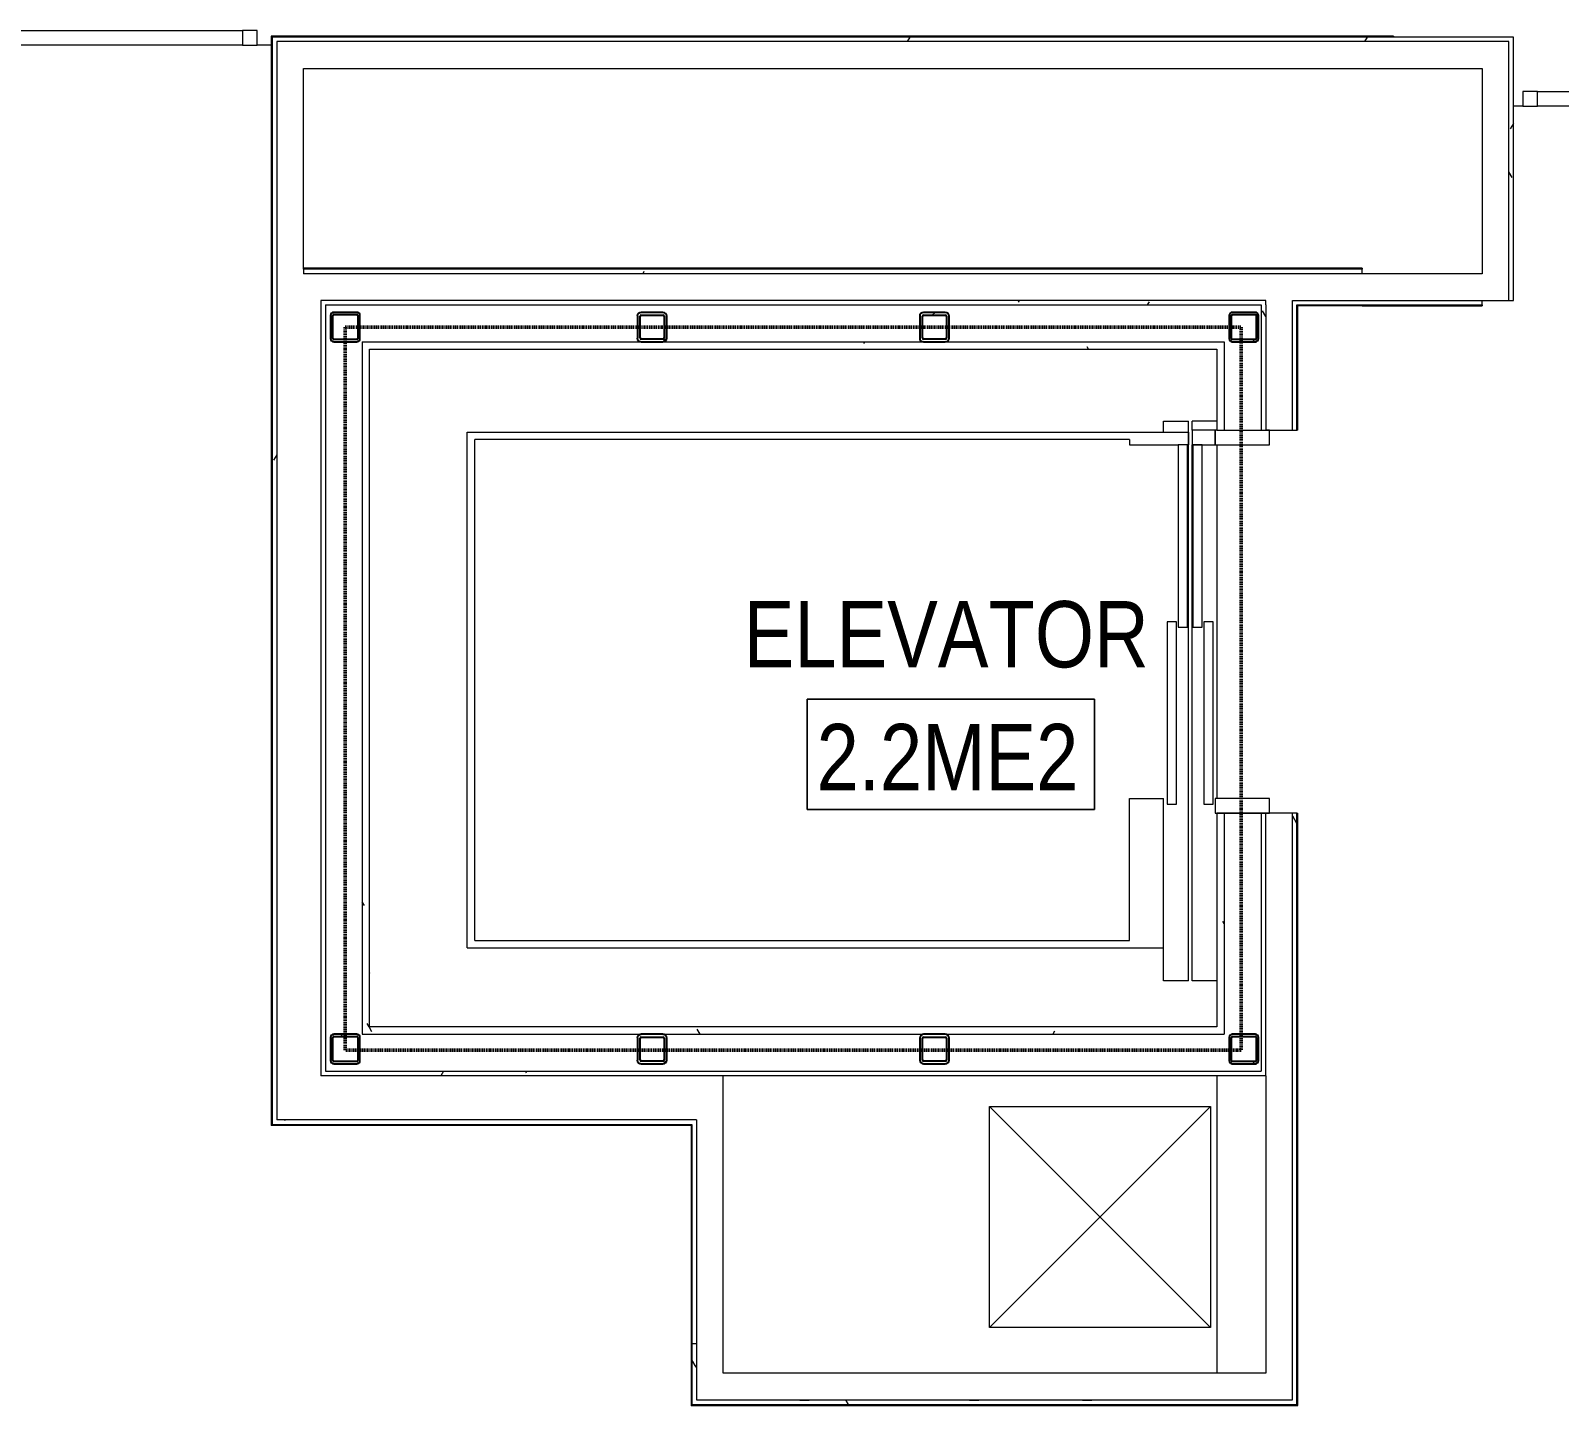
# Model space of a CAD drawing. Header units: inches. Extents: x -3598 to -1628, y -3458 to -206.
# Drawn here: x -3391.4 to -3183.9, y -761 to -574.4 of the extents above; entities that cross this region are included whole.
import ezdxf

# ---------------------------------------------------------------- set-up
doc = ezdxf.new("R2010")
doc.units = ezdxf.units.IN
doc.header["$MEASUREMENT"] = 0
doc.linetypes.add('1 HOUR', pattern=[0.3125, 0.1875, -0.0625, 0, -0.0625])
for name, color, linetype, lineweight in [('A-AREA-IDEN', 2, 'Continuous', 9), ('A-FLOR', 192, 'Continuous', 13), ('A-GENM', 13, 'Continuous', 9), ('A-GLAZ-CWMG', 51, 'Continuous', 13), ('A-WALL', 113, 'Continuous', 13), ('A-WALL-PATT', 111, 'Continuous', 13), ('I-WALL', 2, 'Continuous', 13), ('M-HVAC-DUCT-ANNO', 70, 'Continuous', 13), ('S-COLS', 52, 'Continuous', 13)]:
    doc.layers.add(name, color=color, linetype=linetype, lineweight=lineweight)
doc.styles.add('Arial Narrow', font='ARIALN.TTF', dxfattribs={"height": 9})
pattern_1 = [(0, (0, 0), (30.72, 7.68), [1.267, -21.773, 1.267, -21.773, -122.88]), (0, (0, 0), (30.72, 7.68), [-46.08, 1.267, -44.813, 1.267, -21.773, -53.76]), (0, (0, 0), (30.72, 7.68), [-115.2, 1.267, -14.093, 1.267, -37.133]), (120, (11.52, 3.84), (-22.011075, 22.7643), [1.267, -21.773, 1.267, -21.773, -122.88]), (120, (11.52, 3.84), (-22.011075, 22.7643), [-46.08, 1.267, -44.813, 1.267, -21.773, -53.76]), (120, (11.52, 3.84), (-22.011075, 22.7643), [-115.2, 1.267, -14.093, 1.267, -37.133]), (240, (15.36, 19.2), (-8.708925, -30.4443), [1.267, -21.773, 1.267, -21.773, -122.88]), (240, (15.36, 19.2), (-8.708925, -30.4443), [-46.08, 1.267, -44.813, 1.267, -21.773, -53.76]), (240, (15.36, 19.2), (-8.708925, -30.4443), [-115.2, 1.267, -14.093, 1.267, -37.133])]

# ---------------------------------------------------------------- blocks, each defined once
blk = doc.blocks.new('_STL - Column - HSS Rectangular - 2017v1 - HSS4x4x3_8-1971084-MEZZANINE - CAD')
at = {"layer": 'S-COLS'}
h = blk.add_hatch(dxfattribs=at)
h.set_pattern_fill('FP_5', color=256, style=0, pattern_type=2)
h.set_pattern_definition([(45, (3307.062, 614.641), (-8.909545, 8.909545), []), (45, (3313.002, 614.641), (-8.909545, 8.909545), [])])
h.paths.add_polyline_path([(-1.48, -2), (1.47, -2), (1.85, -1.85), (2, -1.48), (2, 1.47), (1.85, 1.85), (1.47, 2), (-1.48, 2), (-1.85, 1.85), (-2, 1.47), (-2, -1.48), (-1.85, -1.85)], flags=0)
h.paths.add_polyline_path([(-1.48, -1.63), (-1.58, -1.58), (-1.63, -1.48), (-1.58, 1.58), (-1.48, 1.62), (1.58, 1.58), (1.62, 1.47), (1.58, -1.58), (1.47, -1.63)], flags=0)
at = {"layer": 'S-COLS', "color": 7, "lineweight": 25}
for p, q in [((-2, 1.47), (-2, -1.48)), ((-1.63, -1.48), (-1.63, 1.47)), ((1.47, 2), (-1.48, 2)), ((-1.48, 1.62), (1.47, 1.62)), ((1.62, 1.47), (1.62, -1.48)), ((2, -1.48), (2, 1.47)), ((1.47, -1.63), (-1.48, -1.63)), ((-1.48, -2), (1.47, -2))]:
    blk.add_line(p, q, dxfattribs=at)
for centre, radius, start, end in [((-1.48, 1.47), 0.525, 90, 180), ((-1.48, 1.47), 0.15, 90, 180), ((1.47, 1.47), 0.525, 360, 90), ((1.47, 1.47), 0.15, 0, 90), ((-1.48, -1.48), 0.525, 180, 270), ((-1.48, -1.48), 0.15, 180, 270), ((1.47, -1.48), 0.525, 270, 360), ((1.47, -1.48), 0.15, 270, 0)]:
    blk.add_arc(centre, radius, start, end, dxfattribs=at)
blk = doc.blocks.new('_STL - Column - HSS Rectangular - 2017v1 - HSS4x4x3_8-V143-MEZZANINE - CAD')
at = {"layer": 'S-COLS'}
h = blk.add_hatch(dxfattribs=at)
h.set_pattern_fill('FP_6', color=256, style=0, pattern_type=2)
h.set_pattern_definition([(45, (3268.729, 614.641), (-8.909545, 8.909545), []), (45, (3274.668, 614.641), (-8.909545, 8.909545), [])])
h.paths.add_polyline_path([(-1.48, -2), (1.47, -2), (1.85, -1.85), (2, -1.48), (2, 1.47), (1.85, 1.85), (1.47, 2), (-1.48, 2), (-1.85, 1.85), (-2, 1.47), (-2, -1.48), (-1.85, -1.85)], flags=0)
h.paths.add_polyline_path([(-1.48, -1.63), (-1.58, -1.58), (-1.63, -1.48), (-1.58, 1.58), (-1.48, 1.62), (1.58, 1.58), (1.62, 1.47), (1.58, -1.58), (1.47, -1.63)], flags=0)
at = {"layer": 'S-COLS', "color": 7, "lineweight": 25}
for p, q in [((-2, 1.47), (-2, -1.48)), ((-1.63, -1.48), (-1.63, 1.47)), ((1.47, 2), (-1.48, 2)), ((-1.48, 1.62), (1.47, 1.62)), ((1.62, 1.47), (1.62, -1.48)), ((2, -1.48), (2, 1.47)), ((1.47, -1.63), (-1.48, -1.63)), ((-1.48, -2), (1.47, -2))]:
    blk.add_line(p, q, dxfattribs=at)
for centre, radius, start, end in [((-1.48, 1.47), 0.525, 90, 180), ((-1.48, 1.47), 0.15, 90, 180), ((1.47, 1.47), 0.525, 360, 90), ((1.47, 1.47), 0.15, 0, 90), ((-1.48, -1.48), 0.525, 180, 270), ((-1.48, -1.48), 0.15, 180, 270), ((1.47, -1.48), 0.525, 270, 360), ((1.47, -1.48), 0.15, 270, 0)]:
    blk.add_arc(centre, radius, start, end, dxfattribs=at)
blk = doc.blocks.new('_STL - Column - HSS Rectangular - 2017v1 - HSS4x4x3_8-V144-MEZZANINE - CAD')
at = {"layer": 'S-COLS'}
h = blk.add_hatch(dxfattribs=at)
h.set_pattern_fill('FP_7', color=256, style=0, pattern_type=2)
h.set_pattern_definition([(45, (3307.062, 712.641), (-8.909545, 8.909545), []), (45, (3313.002, 712.641), (-8.909545, 8.909545), [])])
h.paths.add_polyline_path([(1.47, -2), (1.85, -1.85), (2, -1.48), (2, 1.47), (1.85, 1.85), (1.47, 2), (-1.48, 2), (-1.85, 1.85), (-2, 1.47), (-2, -1.48), (-1.85, -1.85), (-1.48, -2)], flags=0)
h.paths.add_polyline_path([(1.47, -1.63), (-1.58, -1.58), (-1.63, -1.48), (-1.58, 1.58), (-1.48, 1.62), (1.58, 1.58), (1.62, 1.47), (1.58, -1.58)], flags=0)
at = {"layer": 'S-COLS', "color": 7, "lineweight": 25}
for p, q in [((-2, 1.47), (-2, -1.48)), ((-1.63, -1.48), (-1.63, 1.47)), ((1.47, 2), (-1.48, 2)), ((-1.48, 1.62), (1.47, 1.62)), ((1.62, 1.47), (1.62, -1.48)), ((2, -1.48), (2, 1.47)), ((1.47, -1.63), (-1.48, -1.63)), ((-1.48, -2), (1.47, -2))]:
    blk.add_line(p, q, dxfattribs=at)
for centre, radius, start, end in [((-1.48, 1.47), 0.525, 90, 180), ((-1.48, 1.47), 0.15, 90, 180), ((1.47, 1.47), 0.525, 360, 90), ((1.47, 1.47), 0.15, 0, 90), ((-1.48, -1.48), 0.525, 180, 270), ((-1.48, -1.48), 0.15, 180, 270), ((1.47, -1.48), 0.525, 270, 360), ((1.47, -1.48), 0.15, 270, 0)]:
    blk.add_arc(centre, radius, start, end, dxfattribs=at)
blk = doc.blocks.new('_STL - Column - HSS Rectangular - 2017v1 - HSS4x4x3_8-V145-MEZZANINE - CAD')
at = {"layer": 'S-COLS', "color": 7, "lineweight": 25}
for p, q in [((-2, 1.475), (-2, -1.475)), ((-1.625, -1.475), (-1.625, 1.475)), ((1.475, 2), (-1.475, 2)), ((-1.475, 1.625), (1.475, 1.625)), ((1.625, 1.475), (1.625, -1.475)), ((2, -1.475), (2, 1.475)), ((1.475, -1.625), (-1.475, -1.625)), ((-1.475, -2), (1.475, -2))]:
    blk.add_line(p, q, dxfattribs=at)
for centre, radius, start, end in [((-1.475, 1.475), 0.525, 90, 180), ((-1.475, 1.475), 0.15, 90, 180), ((1.475, 1.475), 0.525, 360, 90), ((1.475, 1.475), 0.15, 0, 90), ((-1.475, -1.475), 0.525, 180, 270), ((-1.475, -1.475), 0.15, 180, 270), ((1.475, -1.475), 0.525, 270, 360), ((1.475, -1.475), 0.15, 270, 0)]:
    blk.add_arc(centre, radius, start, end, dxfattribs=at)
blk = doc.blocks.new('_STL - Column - HSS Rectangular - 2017v1 - HSS4x4x5_16-2181132-MEZZANINE - CAD')
at = {"layer": 'S-COLS'}
h = blk.add_hatch(dxfattribs=at)
h.set_pattern_fill('FP_8', color=256, style=0, pattern_type=2)
h.set_pattern_definition([(45, (3226.729, 614.641), (-8.909545, 8.909545), []), (45, (3232.668, 614.641), (-8.909545, 8.909545), [])])
h.paths.add_polyline_path([(-0.38, -2), (1.56, -2), (1.87, -1.87), (2, -1.57), (2, 1.56), (1.87, 1.87), (1.56, 2), (-1.57, 2), (-1.87, 1.87), (-2, 1.56), (-2, -1.57), (-1.87, -1.87), (-1.57, -2)], flags=0)
h.paths.add_polyline_path([(-0.38, -1.69), (-1.65, -1.65), (-1.69, -1.57), (-1.65, 1.65), (-1.57, 1.69), (1.65, 1.65), (1.69, 1.56), (1.65, -1.65), (1.56, -1.69)], flags=0)
at = {"layer": 'S-COLS', "color": 7, "lineweight": 25}
for p, q in [((-2, 1.56), (-2, -1.57)), ((-1.69, -1.57), (-1.69, 1.56)), ((1.56, 2), (-1.57, 2)), ((-1.57, 1.69), (1.56, 1.69)), ((1.69, 1.56), (1.69, -1.57)), ((2, -1.57), (2, 1.56)), ((1.56, -1.69), (-1.57, -1.69)), ((-1.57, -2), (1.56, -2))]:
    blk.add_line(p, q, dxfattribs=at)
for centre, radius, start, end in [((-1.57, 1.56), 0.435, 90, 180), ((-1.57, 1.56), 0.122, 90, 180), ((1.56, 1.56), 0.435, 360, 90), ((1.56, 1.56), 0.123, 0, 90), ((-1.57, -1.57), 0.435, 180, 270), ((-1.57, -1.57), 0.123, 180, 270), ((1.56, -1.57), 0.123, 270, 0), ((1.56, -1.57), 0.435, 270, 360)]:
    blk.add_arc(centre, radius, start, end, dxfattribs=at)
blk = doc.blocks.new('_STL - Column - HSS Rectangular - 2017v1 - HSS4x4x5_16-V146-MEZZANINE - CAD')
at = {"layer": 'S-COLS'}
h = blk.add_hatch(dxfattribs=at)
h.set_pattern_fill('FP_9', color=256, style=0, pattern_type=2)
h.set_pattern_definition([(45, (3226.729, 712.641), (-8.909545, 8.909545), []), (45, (3232.668, 712.641), (-8.909545, 8.909545), [])])
h.paths.add_polyline_path([(1.56, -2), (1.87, -1.87), (2, -1.57), (2, 1.56), (1.87, 1.87), (1.56, 2), (-1.57, 2), (-1.87, 1.87), (-2, 1.56), (-2, -1.57), (-1.87, -1.87), (-1.57, -2), (-0.38, -2)], flags=0)
h.paths.add_polyline_path([(-1.57, -1.69), (-1.65, -1.65), (-1.69, -1.57), (-1.65, 1.65), (-1.57, 1.69), (1.65, 1.65), (1.69, 1.56), (1.65, -1.65), (1.56, -1.69), (-0.38, -1.69)], flags=0)
at = {"layer": 'S-COLS', "color": 7, "lineweight": 25}
for p, q in [((-2, 1.56), (-2, -1.57)), ((-1.69, -1.57), (-1.69, 1.56)), ((1.56, 2), (-1.57, 2)), ((-1.57, 1.69), (1.56, 1.69)), ((1.69, 1.56), (1.69, -1.57)), ((2, -1.57), (2, 1.56)), ((1.56, -1.69), (-1.57, -1.69)), ((-1.57, -2), (1.56, -2))]:
    blk.add_line(p, q, dxfattribs=at)
for centre, radius, start, end in [((-1.57, 1.56), 0.435, 90, 180), ((-1.57, 1.56), 0.122, 90, 180), ((1.56, 1.56), 0.435, 360, 90), ((1.56, 1.56), 0.123, 0, 90), ((-1.57, -1.57), 0.435, 180, 270), ((-1.57, -1.57), 0.123, 180, 270), ((1.56, -1.57), 0.123, 270, 0), ((1.56, -1.57), 0.435, 270, 360)]:
    blk.add_arc(centre, radius, start, end, dxfattribs=at)
blk = doc.blocks.new('_STL - Column - HSS Rectangular - 2017v1 - HSS4x4x5_16-V147-MEZZANINE - CAD')
at = {"layer": 'S-COLS', "color": 7, "lineweight": 25}
for p, q in [((-2, 1.565), (-2, -1.565)), ((-1.6875, -1.565), (-1.6875, 1.565)), ((1.565, 2), (-1.565, 2)), ((-1.565, 1.6875), (1.565, 1.6875)), ((1.6875, 1.565), (1.6875, -1.565)), ((2, -1.565), (2, 1.565)), ((1.565, -1.6875), (-1.565, -1.6875)), ((-1.565, -2), (1.565, -2))]:
    blk.add_line(p, q, dxfattribs=at)
for centre, radius, start, end in [((-1.565, 1.565), 0.435, 90, 180), ((-1.565, 1.565), 0.1225, 90, 180), ((1.565, 1.565), 0.435, 360, 90), ((1.565, 1.565), 0.1225, 0, 90), ((-1.565, -1.565), 0.435, 180, 270), ((-1.565, -1.565), 0.1225, 180, 270), ((1.565, -1.565), 0.1225, 270, 0), ((1.565, -1.565), 0.435, 270, 360)]:
    blk.add_arc(centre, radius, start, end, dxfattribs=at)
blk = doc.blocks.new('_STL - Column - HSS Rectangular - 2017v1 - HSS4x4x5_16-V148-MEZZANINE - CAD')
at = {"layer": 'S-COLS'}
h = blk.add_hatch(dxfattribs=at)
h.set_pattern_fill('FP_10', color=256, style=0, pattern_type=2)
h.set_pattern_definition([(45, (3348.708, 712.641), (-8.909545, 8.909545), []), (45, (3354.648, 712.641), (-8.909545, 8.909545), [])])
h.paths.add_polyline_path([(-1.57, -2), (1.56, -2), (1.87, -1.87), (2, -1.57), (2, 1.56), (1.87, 1.87), (1.56, 2), (-1.57, 2), (-1.87, 1.87), (-2, 1.56), (-2, -1.57), (-1.87, -1.87)], flags=0)
h.paths.add_polyline_path([(1.56, -1.69), (-1.65, -1.65), (-1.69, -1.57), (-1.65, 1.65), (-1.57, 1.69), (1.65, 1.65), (1.69, 1.56), (1.65, -1.65)], flags=0)
at = {"layer": 'S-COLS', "color": 7, "lineweight": 25}
for p, q in [((-2, 1.56), (-2, -1.57)), ((-1.69, -1.57), (-1.69, 1.56)), ((1.56, 2), (-1.57, 2)), ((-1.57, 1.69), (1.56, 1.69)), ((1.69, 1.56), (1.69, -1.57)), ((2, -1.57), (2, 1.56)), ((1.56, -1.69), (-1.57, -1.69)), ((-1.57, -2), (1.56, -2))]:
    blk.add_line(p, q, dxfattribs=at)
for centre, radius, start, end in [((-1.57, 1.56), 0.435, 90, 180), ((-1.57, 1.56), 0.122, 90, 180), ((1.56, 1.56), 0.435, 360, 90), ((1.56, 1.56), 0.123, 0, 90), ((-1.57, -1.57), 0.435, 180, 270), ((-1.57, -1.57), 0.123, 180, 270), ((1.56, -1.57), 0.123, 270, 0), ((1.56, -1.57), 0.435, 270, 360)]:
    blk.add_arc(centre, radius, start, end, dxfattribs=at)
blk = doc.blocks.new('15830016-STRUCT_MARTINEZ-MOORE_CENTRAL_v2018_rvt-1-MEZZANINE - CAD')
at = {"color": 250, "lineweight": 13}
for name, p in [('_STL - Column - HSS Rectangular - 2017v1 - HSS4x4x5_16-V147-MEZZANINE - CAD', (-3348.71, -614.64)), ('_STL - Column - HSS Rectangular - 2017v1 - HSS4x4x3_8-1971084-MEZZANINE - CAD', (-3307.06, -614.64)), ('_STL - Column - HSS Rectangular - 2017v1 - HSS4x4x3_8-V143-MEZZANINE - CAD', (-3268.73, -614.64)), ('_STL - Column - HSS Rectangular - 2017v1 - HSS4x4x5_16-2181132-MEZZANINE - CAD', (-3226.73, -614.64)), ('_STL - Column - HSS Rectangular - 2017v1 - HSS4x4x5_16-V148-MEZZANINE - CAD', (-3348.71, -712.64)), ('_STL - Column - HSS Rectangular - 2017v1 - HSS4x4x3_8-V144-MEZZANINE - CAD', (-3307.06, -712.64)), ('_STL - Column - HSS Rectangular - 2017v1 - HSS4x4x3_8-V145-MEZZANINE - CAD', (-3268.73, -712.64)), ('_STL - Column - HSS Rectangular - 2017v1 - HSS4x4x5_16-V146-MEZZANINE - CAD', (-3226.73, -712.64))]:
    blk.add_blockref(name, p, dxfattribs=at)
blk = doc.blocks.new('15830016-MECH_BSALS_CENTRAL_v2018_rvt-1-MEZZANINE - CAD')
at = {"layer": 'M-HVAC-DUCT-ANNO', "color": 5, "lineweight": 9}
for p, q in [((-3231.28, -750.46), (-3261.28, -720.46)), ((-3231.28, -720.46), (-3261.28, -750.46)), ((-3261.28, -720.46), (-3231.28, -720.46)), ((-3261.28, -750.46), (-3261.28, -720.46)), ((-3231.28, -720.46), (-3231.28, -750.46)), ((-3231.28, -750.46), (-3261.28, -750.46))]:
    blk.add_line(p, q, dxfattribs=at)
blk = doc.blocks.new('Basic Wall _ A6-6 5_8_-BSALS - ___-3570657-MEZZANINE - CAD')
at = {"layer": 'I-WALL', "lineweight": 20}
for p in [(-3358.77, -606.77), (-3358.65, -722.89)]:
    blk.add_line(p, (-3358.77, -723.02), dxfattribs=at)
blk = doc.blocks.new('Basic Wall _ A3-4 1_4_-BSALS - ___-3569775-MEZZANINE - CAD')
at = {"layer": 'I-WALL', "lineweight": 20}
for p, q in [((-3219.52, -611.64), (-3219.4, -611.77)), ((-3219.4, -628.64), (-3219.4, -611.77)), ((-3219.4, -628.64), (-3219.52, -628.64)), ((-3219.52, -680.64), (-3219.4, -680.64)), ((-3219.4, -761.02), (-3219.4, -680.64)), ((-3219.4, -761.02), (-3219.52, -760.89))]:
    blk.add_line(p, q, dxfattribs=at)
blk = doc.blocks.new('Basic Wall _ A3-4 1_4_-BSALS - ___-3569776-MEZZANINE - CAD')
at = {"layer": 'I-WALL', "lineweight": 20}
for p, q in [((-3301.77, -761.02), (-3301.65, -760.89)), ((-3301.77, -761.02), (-3219.4, -761.02)), ((-3219.52, -760.89), (-3219.4, -761.02))]:
    blk.add_line(p, q, dxfattribs=at)
blk = doc.blocks.new('Basic Wall _ A3-4 1_4_-BSALS - ___-3569777-MEZZANINE - CAD')
at = {"layer": 'I-WALL', "lineweight": 20}
for p, q in [((-3301.77, -723.02), (-3301.65, -722.89)), ((-3301.77, -723.02), (-3301.77, -761.02)), ((-3301.65, -760.89), (-3301.77, -761.02))]:
    blk.add_line(p, q, dxfattribs=at)
blk = doc.blocks.new('Rectangular Mullion - Tube 2x2-1857157-MEZZANINE - CAD')
at = {"layer": 'A-GLAZ-CWMG', "lineweight": 9}
for p, q in [((0, 0), (-2, 0)), ((-2, 0), (-2, -2)), ((-2, -2), (0, -2)), ((0, -2), (0, 0))]:
    blk.add_line(p, q, dxfattribs=at)
blk = doc.blocks.new('Rectangular Mullion - 1_ H Guardrail Cap _mesh_-4084271-MEZZANINE - CAD')
at = {"layer": 'A-GLAZ-CWMG', "lineweight": 9}
for p, q in [((-3186.87, -584.64), (-3186.87, -582.64)), ((-3186.87, -582.64), (-3155.9, -582.64)), ((-3155.9, -582.64), (-3155.9, -584.64)), ((-3155.9, -584.64), (-3186.87, -584.64))]:
    blk.add_line(p, q, dxfattribs=at)
blk = doc.blocks.new('Basic Wall _ A6-6 5_8_-BSALS - ___-3570659-MEZZANINE - CAD')
at = {"layer": 'I-WALL', "lineweight": 20}
for p, q in [((-3358.77, -723.02), (-3358.65, -722.89)), ((-3301.77, -723.02), (-3358.77, -723.02)), ((-3301.65, -722.89), (-3301.77, -723.02))]:
    blk.add_line(p, q, dxfattribs=at)
blk = doc.blocks.new('Elevator-Side_Opening-_Not Scheduled_-BSALS - Elevator_Door 4_-0_w x 7_-6_h_Car 5_-6 3_16_w x 8_-1 3_8_d-3064850-MEZZANINE - CAD')
at = {"layer": 'A-GENM'}
for p, q in [((-24, 3.8125), (-26, 3.8125)), ((-26, 3.8125), (-26, 3.3125)), ((-26, 3.3125), (-25.96875, 3.3125)), ((-25.96875, 3.3125), (-25.96875, -3.3125)), ((-24, -3.5625), (-24, 3.8125)), ((24, 3.8125), (24, -3.5625)), ((26, 3.8125), (24, 3.8125)), ((25.96875, -3.3125), (25.96875, 3.3125)), ((25.96875, 3.3125), (26, 3.3125)), ((26, 3.3125), (26, 3.8125)), ((-27.25, -3.3125), (-27.25, -6.6875)), ((-25.96875, -3.3125), (-26, -3.3125)), ((-26, -3.3125), (-26, -3.5625)), ((-24, -3.5625), (-26, -3.5625)), ((-26, -3.5625), (-26, -6.6875)), ((-26, -3.5625), (-24, -3.5625)), ((-24, -6.6875), (-24, -3.5625)), ((24.75, -3.8125), (0, -3.8125)), ((0, -3.8125), (0, -5.0625)), ((24, -3.5625), (26, -3.5625)), ((24.75, -5.0625), (24.75, -3.8125)), ((26, -3.3125), (25.96875, -3.3125)), ((26, -3.5625), (26, -3.3125)), ((48.75, -3.3125), (48.75, -6.6875)), ((0.75, -5.3125), (-24, -5.3125)), ((-24, -5.3125), (-24, -6.5625)), ((0, -5.0625), (24.75, -5.0625)), ((0.75, -6.5625), (0.75, -5.3125)), ((-26, -6.6875), (-27.25, -6.6875)), ((-27.25, -10.5625), (-27.25, -7.1875)), ((48.75, -7.1875), (-27.25, -7.1875)), ((-26, -6.6875), (-24, -6.6875)), ((-25.75, -7.1875), (-24, -7.1875)), ((-25.75, -105.0625), (-25.75, -7.1875)), ((-24, -6.5625), (0.75, -6.5625)), ((48.75, -6.6875), (-24, -6.6875)), ((-24, -7.3125), (-24, -7.1875)), ((0.75, -7.3125), (-24, -7.3125)), ((-24, -7.3125), (-24, -8.5625)), ((0.75, -8.5625), (0.75, -7.3125)), ((48.75, -7.1875), (48.75, -10.5625)), ((-24, -15.1875), (-24, -8.5625)), ((-24, -8.5625), (0.75, -8.5625)), ((24.75, -8.8125), (0, -8.8125)), ((0, -8.8125), (0, -10.0625)), ((0, -10.0625), (24.75, -10.0625)), ((24.75, -10.0625), (24.75, -8.8125)), ((-25.75, -10.5625), (-27.25, -10.5625)), ((48.75, -10.5625), (24, -10.5625)), ((44.25, -10.5625), (24, -10.5625)), ((24, -15.1875), (24, -10.5625)), ((44.25, -105.0625), (44.25, -10.5625)), ((-24.75, -15.1875), (-24, -15.1875)), ((-24.75, -15.1875), (-24.75, -104.0625)), ((43.25, -15.1875), (24, -15.1875)), ((43.25, -104.0625), (43.25, -15.1875)), ((44.25, -105.0625), (-25.75, -105.0625)), ((43.25, -104.0625), (-24.75, -104.0625))]:
    blk.add_line(p, q, dxfattribs=at)
blk = doc.blocks.new('Fire Rating - BSALS _Combined_1 - 1-Hour Fire-3275954-MEZZANINE - CAD')
at = {"layer": 'A-GENM', "linetype": '1 HOUR', "lineweight": 50}
blk.add_line((0, 0), (121.625, 0), dxfattribs=at)
blk = doc.blocks.new('Fire Rating - BSALS _Combined_1 - 1-Hour Fire-3470465-MEZZANINE - CAD')
at = {"layer": 'A-GENM', "linetype": '1 HOUR', "lineweight": 50}
blk.add_line((0, 0), (98.125, 0), dxfattribs=at)
blk = doc.blocks.new('Basic Wall _ A3-4 1_4_-BSALS - ___-3569886-MEZZANINE - CAD')
at = {"layer": 'I-WALL', "lineweight": 20}
for p, q in [((-3358.65, -606.77), (-3358.77, -606.64)), ((-3223.77, -606.64), (-3354.4, -606.64))]:
    blk.add_line(p, q, dxfattribs=at)
blk = doc.blocks.new('Basic Wall _ A3-4 1_4_-BSALS - ___-3569887-MEZZANINE - CAD')
at = {"layer": 'I-WALL', "lineweight": 20}
for p in [(-3210.65, -611.77), (-3194.4, -611.64)]:
    blk.add_line(p, (-3194.4, -611.77), dxfattribs=at)
blk = doc.blocks.new('Basic Wall _ A3-4 1_4_-BSALS - ___-3569888-MEZZANINE - CAD')
at = {"layer": 'I-WALL', "lineweight": 20}
for q in [(-3358.65, -575.27), (-3358.77, -606.77)]:
    blk.add_line((-3358.77, -575.14), q, dxfattribs=at)
blk = doc.blocks.new('Basic Wall _ B3-4 7_8_-BSALS - ___-3568049-MEZZANINE - CAD')
at = {"layer": 'I-WALL', "lineweight": 20}
for p, q in [((-3219.4, -611.77), (-3219.52, -611.64)), ((-3210.65, -611.77), (-3219.4, -611.77))]:
    blk.add_line(p, q, dxfattribs=at)
blk = doc.blocks.new('Basic Wall _ B3-4 7_8_-BSALS - ___-3568048-MEZZANINE - CAD')
at = {"layer": 'I-WALL', "lineweight": 20}
for q in [(-3223.77, -606.64), (-3210.65, -606.77)]:
    blk.add_line((-3210.65, -606.64), q, dxfattribs=at)
blk = doc.blocks.new('Rectangular Mullion - 1_ H Guardrail Cap _mesh_-4065750-MEZZANINE - CAD')
at = {"layer": 'A-GLAZ-CWMG', "lineweight": 9}
for p, q in [((-3404.65, -576.39), (-3404.65, -574.39)), ((-3404.65, -574.39), (-3362.65, -574.39)), ((-3362.65, -574.39), (-3362.65, -576.39)), ((-3362.65, -576.39), (-3404.65, -576.39))]:
    blk.add_line(p, q, dxfattribs=at)
blk = doc.blocks.new('Rectangular Mullion - Tube 2x2-V90-MEZZANINE - CAD')
at = {"layer": 'A-GLAZ-CWMG', "lineweight": 9}
for p, q in [((-2, -2), (-2, 0)), ((-2, 0), (0, 0)), ((0, -2), (-2, -2)), ((0, 0), (0, -2))]:
    blk.add_line(p, q, dxfattribs=at)
blk = doc.blocks.new('Basic Wall _ A3-4 1_4_-BSALS - ___-4065696-MEZZANINE - CAD')
at = {"layer": 'I-WALL', "lineweight": 20}
for p, q in [((-3358.65, -575.27), (-3358.77, -575.14)), ((-3206.4, -575.14), (-3358.77, -575.14)), ((-3206.4, -575.14), (-3206.4, -575.27))]:
    blk.add_line(p, q, dxfattribs=at)
blk = doc.blocks.new('Room Tag- BSALS - Room Tag-28050-MEZZANINE - CAD')
at = {"layer": 'A-AREA-IDEN'}
for p, q in [((-0.203125, -0.171875), (-0.203125, -0.015625)), ((-0.203125, -0.015625), (0.203125, -0.015625)), ((0.203125, -0.015625), (-0.203125, -0.015625)), ((-0.203125, -0.015625), (-0.203125, -0.171875)), ((0.203125, -0.015625), (0.203125, -0.171875)), ((0.203125, -0.171875), (0.203125, -0.015625)), ((0.203125, -0.171875), (-0.203125, -0.171875)), ((-0.203125, -0.171875), (0.203125, -0.171875))]:
    blk.add_line(p, q, dxfattribs=at)

msp = doc.modelspace()

# ---------------------------------------------------------------- hatches: boundary and pattern name
at = {"layer": 'A-WALL-PATT', "lineweight": 9}
h = msp.add_hatch(dxfattribs=at)
h.set_pattern_fill('FP_4', color=256, style=0, pattern_type=2)
h.set_pattern_definition(pattern_1)
h.paths.add_polyline_path([(-3227.11, -575.89), (-3206.4, -575.89), (-3206.4, -575.27), (-3358.02, -575.27), (-3358.02, -575.89), (-3289.06, -575.89)], flags=0)
h = msp.add_hatch(dxfattribs=at)
h.set_pattern_fill('FP_4', color=256, style=0, pattern_type=2)
h.set_pattern_definition(pattern_1)
h.paths.add_polyline_path([(-3190.77, -611.02), (-3190.15, -611.02), (-3190.15, -575.27), (-3190.77, -575.27), (-3190.77, -596.39)], flags=0)
h = msp.add_hatch(dxfattribs=at)
h.set_pattern_fill('FP_4', color=256, style=0, pattern_type=2)
h.set_pattern_definition(pattern_1)
h.paths.add_polyline_path([(-3358.02, -722.89), (-3358.02, -606.77), (-3358.65, -606.77), (-3358.65, -722.89)], flags=0)
h = msp.add_hatch(dxfattribs=at)
h.set_pattern_fill('FP_4', color=256, style=0, pattern_type=2)
h.set_pattern_definition(pattern_1)
h.paths.add_polyline_path([(-3227.11, -607.39), (-3223.77, -607.39), (-3223.77, -606.77), (-3354.4, -606.77), (-3354.4, -607.39), (-3258.09, -607.39)], flags=0)
h = msp.add_hatch(dxfattribs=at)
h.set_pattern_fill('FP_4', color=256, style=0, pattern_type=2)
h.set_pattern_definition(pattern_1)
h.paths.add_polyline_path([(-3224.4, -611.64), (-3223.77, -611.64), (-3223.77, -611.02), (-3351.4, -611.02), (-3351.4, -611.64), (-3227.11, -611.64)], flags=0)
h = msp.add_hatch(dxfattribs=at)
h.set_pattern_fill('FP_4', color=256, style=0, pattern_type=2)
h.set_pattern_definition(pattern_1)
h.paths.add_polyline_path([(-3223.77, -716.27), (-3223.77, -680.64), (-3224.4, -680.64), (-3224.4, -716.27)], flags=0)
h.paths.add_polyline_path([(-3224.4, -628.64), (-3223.77, -628.64), (-3223.77, -611.64), (-3224.4, -611.64), (-3224.4, -626.14)], flags=0)
h = msp.add_hatch(dxfattribs=at)
h.set_pattern_fill('FP_4', color=256, style=0, pattern_type=2)
h.set_pattern_definition(pattern_1)
h.paths.add_polyline_path([(-3219.52, -760.89), (-3219.52, -680.64), (-3220.15, -680.64), (-3220.15, -760.89)], flags=0)
h.paths.add_polyline_path([(-3219.52, -628.64), (-3219.52, -611.64), (-3220.15, -611.64), (-3220.15, -628.64)], flags=0)
h = msp.add_hatch(dxfattribs=at)
h.set_pattern_fill('FP_4', color=256, style=0, pattern_type=2)
h.set_pattern_definition(pattern_1)
h.paths.add_polyline_path([(-3346.4, -709.64), (-3345.4, -709.64), (-3345.4, -616.64), (-3346.4, -616.64), (-3346.4, -655.89)], flags=0)
h = msp.add_hatch(dxfattribs=at)
h.set_pattern_fill('FP_4', color=256, style=0, pattern_type=2)
h.set_pattern_definition(pattern_1)
h.paths.add_polyline_path([(-3230.4, -617.64), (-3229.4, -617.64), (-3229.4, -616.64), (-3345.4, -616.64), (-3345.4, -617.64), (-3258.09, -617.64)], flags=0)
h = msp.add_hatch(dxfattribs=at)
h.set_pattern_fill('FP_4', color=256, style=0, pattern_type=2)
h.set_pattern_definition(pattern_1)
h.paths.add_polyline_path([(-3229.4, -710.64), (-3229.4, -680.64), (-3230.4, -680.64), (-3230.4, -710.64)], flags=0)
h.paths.add_polyline_path([(-3229.4, -628.64), (-3229.4, -617.64), (-3230.4, -617.64), (-3230.4, -628.64)], flags=0)
h = msp.add_hatch(dxfattribs=at)
h.set_pattern_fill('FP_4', color=256, style=0, pattern_type=2)
h.set_pattern_definition(pattern_1)
h.paths.add_polyline_path([(-3230.4, -710.64), (-3230.4, -709.64), (-3346.4, -709.64), (-3346.4, -710.64), (-3258.09, -710.64)], flags=0)
h = msp.add_hatch(dxfattribs=at)
h.set_pattern_fill('FP_4', color=256, style=0, pattern_type=2)
h.set_pattern_definition(pattern_1)
h.paths.add_polyline_path([(-3227.11, -716.27), (-3224.4, -716.27), (-3224.4, -715.64), (-3352.02, -715.64), (-3352.02, -716.27), (-3230.4, -716.27)], flags=0)
h = msp.add_hatch(dxfattribs=at)
h.set_pattern_fill('FP_4', color=256, style=0, pattern_type=2)
h.set_pattern_definition(pattern_1)
h.paths.add_polyline_path([(-3301.65, -722.89), (-3301.65, -722.27), (-3358.02, -722.27), (-3358.02, -722.89), (-3351.02, -722.89)], flags=0)
h = msp.add_hatch(dxfattribs=at)
h.set_pattern_fill('FP_4', color=256, style=0, pattern_type=2)
h.set_pattern_definition(pattern_1)
h.paths.add_polyline_path([(-3301.02, -760.27), (-3301.02, -722.27), (-3301.65, -722.27), (-3301.65, -760.27)], flags=0)
h = msp.add_hatch(dxfattribs=at)
h.set_pattern_fill('FP_4', color=256, style=0, pattern_type=2)
h.set_pattern_definition(pattern_1)
h.paths.add_polyline_path([(-3223.77, -760.89), (-3220.15, -760.89), (-3220.15, -760.27), (-3301.65, -760.27), (-3301.65, -760.89), (-3227.11, -760.89)], flags=0)

# ---------------------------------------------------------------- linework, layer by layer
at = {"layer": 'A-FLOR', "lineweight": 20}
for p, q in [((-3358.77, -576.39), (-3360.65, -576.39)), ((-3188.87, -584.64), (-3190.15, -584.64)), ((-3230.4, -630.64), (-3230.4, -678.64)), ((-3230.4, -716.27), (-3230.4, -756.64))]:
    msp.add_line(p, q, dxfattribs=at)
at = {"layer": 'A-WALL'}
for p, q in [((-3358.02, -575.89), (-3358.02, -722.27)), ((-3190.77, -575.89), (-3358.02, -575.89)), ((-3190.77, -611.02), (-3190.77, -575.89)), ((-3354.4, -606.77), (-3354.4, -607.39)), ((-3210.65, -607.39), (-3354.4, -607.39)), ((-3351.4, -611.64), (-3351.4, -715.64)), ((-3351.4, -611.64), (-3224.4, -611.64)), ((-3224.4, -611.64), (-3224.4, -628.64)), ((-3223.77, -611.64), (-3223.77, -628.64)), ((-3220.15, -628.64), (-3220.15, -611.02)), ((-3220.15, -611.02), (-3194.4, -611.02)), ((-3346.4, -616.64), (-3346.4, -710.64)), ((-3346.4, -616.64), (-3308.54, -616.64)), ((-3305.59, -616.64), (-3270.2, -616.64)), ((-3267.25, -616.64), (-3229.4, -616.64)), ((-3229.4, -616.64), (-3229.4, -628.64)), ((-3229.4, -680.64), (-3229.4, -710.64)), ((-3224.4, -680.64), (-3224.4, -715.64)), ((-3223.77, -716.27), (-3223.77, -680.64)), ((-3220.15, -760.27), (-3220.15, -680.64)), ((-3346.4, -710.64), (-3308.54, -710.64)), ((-3305.59, -710.64), (-3270.2, -710.64)), ((-3267.25, -710.64), (-3229.4, -710.64)), ((-3351.4, -715.64), (-3224.4, -715.64)), ((-3301.02, -722.27), (-3358.02, -722.27)), ((-3301.02, -722.27), (-3301.02, -760.27)), ((-3301.02, -760.27), (-3220.15, -760.27))]:
    msp.add_line(p, q, dxfattribs=at)
at = {"layer": 'I-WALL', "lineweight": 20}
for p, q in [((-3358.65, -575.27), (-3358.65, -722.89)), ((-3190.15, -575.27), (-3358.65, -575.27)), ((-3190.15, -611.02), (-3190.15, -575.27)), ((-3354.4, -606.77), (-3354.4, -579.52)), ((-3354.4, -579.52), (-3194.4, -579.52)), ((-3194.4, -579.52), (-3194.4, -607.39)), ((-3210.65, -606.77), (-3354.4, -606.77)), ((-3210.65, -607.39), (-3210.65, -606.77)), ((-3194.4, -607.39), (-3210.65, -607.39)), ((-3352.02, -611.02), (-3352.02, -716.27)), ((-3223.77, -611.02), (-3352.02, -611.02)), ((-3223.77, -611.64), (-3223.77, -611.02)), ((-3219.52, -628.64), (-3219.52, -611.64)), ((-3219.52, -611.64), (-3194.4, -611.64)), ((-3194.4, -611.02), (-3190.15, -611.02)), ((-3194.4, -611.64), (-3194.4, -611.02)), ((-3345.4, -709.64), (-3345.4, -617.64)), ((-3345.4, -617.64), (-3230.4, -617.64)), ((-3230.4, -617.64), (-3230.4, -628.64)), ((-3230.4, -628.64), (-3219.52, -628.64)), ((-3219.52, -680.64), (-3230.4, -680.64)), ((-3230.4, -680.64), (-3230.4, -709.64)), ((-3219.52, -760.89), (-3219.52, -680.64)), ((-3230.4, -709.64), (-3345.4, -709.64)), ((-3223.77, -716.27), (-3352.02, -716.27)), ((-3297.4, -756.64), (-3297.4, -716.27)), ((-3223.77, -716.27), (-3223.77, -756.64)), ((-3358.65, -722.89), (-3301.65, -722.89)), ((-3301.65, -722.89), (-3301.65, -760.89)), ((-3223.77, -756.64), (-3297.4, -756.64)), ((-3301.65, -760.89), (-3219.52, -760.89))]:
    msp.add_line(p, q, dxfattribs=at)

# ---------------------------------------------------------------- block references
at = {"lineweight": 5}
for name in ['15830016-STRUCT_MARTINEZ-MOORE_CENTRAL_v2018_rvt-1-MEZZANINE - CAD', '15830016-MECH_BSALS_CENTRAL_v2018_rvt-1-MEZZANINE - CAD']:
    msp.add_blockref(name, (0, 0), dxfattribs=at)
at = {"layer": 'A-AREA-IDEN', "xscale": 95.99999999999994, "yscale": 95.99999999999994, "zscale": 95.99999999999994}
msp.add_blockref('Room Tag- BSALS - Room Tag-28050-MEZZANINE - CAD', (-3266.52, -663.64), dxfattribs=at)
at = {"layer": 'A-GENM'}
msp.add_blockref('Fire Rating - BSALS _Combined_1 - 1-Hour Fire-3275954-MEZZANINE - CAD', (-3348.71, -614.64), dxfattribs=at)
for name, p, rotation in [('Fire Rating - BSALS _Combined_1 - 1-Hour Fire-3470465-MEZZANINE - CAD', (-3348.71, -712.77), 90), ('Fire Rating - BSALS _Combined_1 - 1-Hour Fire-3470465-MEZZANINE - CAD', (-3227.08, -614.64), 270), ('Elevator-Side_Opening-_Not Scheduled_-BSALS - Elevator_Door 4_-0_w x 7_-6_h_Car 5_-6 3_16_w x 8_-1 3_8_d-3064850-MEZZANINE - CAD', (-3227.08, -654.64), 269.9999999999992), ('Fire Rating - BSALS _Combined_1 - 1-Hour Fire-3275954-MEZZANINE - CAD', (-3227.08, -712.77), 180)]:
    msp.add_blockref(name, p, dxfattribs=dict(at, rotation=rotation))
at = {"layer": 'A-GLAZ-CWMG', "lineweight": 9}
for name in ['Rectangular Mullion - 1_ H Guardrail Cap _mesh_-4065750-MEZZANINE - CAD', 'Rectangular Mullion - 1_ H Guardrail Cap _mesh_-4084271-MEZZANINE - CAD']:
    msp.add_blockref(name, (0, 0), dxfattribs=at)
at = {"layer": 'A-GLAZ-CWMG', "lineweight": 9, "extrusion": (0, 0, -1), "rotation": 180}
msp.add_blockref('Rectangular Mullion - Tube 2x2-V90-MEZZANINE - CAD', (3360.65, -576.39), dxfattribs=at)
at = {"layer": 'A-GLAZ-CWMG', "lineweight": 9, "rotation": 180}
msp.add_blockref('Rectangular Mullion - Tube 2x2-1857157-MEZZANINE - CAD', (-3188.87, -584.64), dxfattribs=at)
at = {"layer": 'I-WALL', "lineweight": 20}
for name in ['Basic Wall _ A3-4 1_4_-BSALS - ___-3569888-MEZZANINE - CAD', 'Basic Wall _ A3-4 1_4_-BSALS - ___-4065696-MEZZANINE - CAD', 'Basic Wall _ A3-4 1_4_-BSALS - ___-3569886-MEZZANINE - CAD', 'Basic Wall _ A6-6 5_8_-BSALS - ___-3570657-MEZZANINE - CAD', 'Basic Wall _ B3-4 7_8_-BSALS - ___-3568048-MEZZANINE - CAD', 'Basic Wall _ A3-4 1_4_-BSALS - ___-3569775-MEZZANINE - CAD', 'Basic Wall _ B3-4 7_8_-BSALS - ___-3568049-MEZZANINE - CAD', 'Basic Wall _ A3-4 1_4_-BSALS - ___-3569887-MEZZANINE - CAD', 'Basic Wall _ A6-6 5_8_-BSALS - ___-3570659-MEZZANINE - CAD', 'Basic Wall _ A3-4 1_4_-BSALS - ___-3569777-MEZZANINE - CAD', 'Basic Wall _ A3-4 1_4_-BSALS - ___-3569776-MEZZANINE - CAD']:
    msp.add_blockref(name, (0, 0), dxfattribs=at)

# ---------------------------------------------------------------- texts
at = {"layer": 'A-AREA-IDEN', "char_height": 9, "attachment_point": 1, "style": 'Arial Narrow'}
for s, insert, width in [('ELEVATOR', (-3294.63, -651.83), 67.872), ('2.2ME2', (-3284.73, -668.51), 43.632)]:
    msp.add_mtext(s, dxfattribs=dict(at, insert=insert, width=width))

doc.saveas('drawing.dxf')
